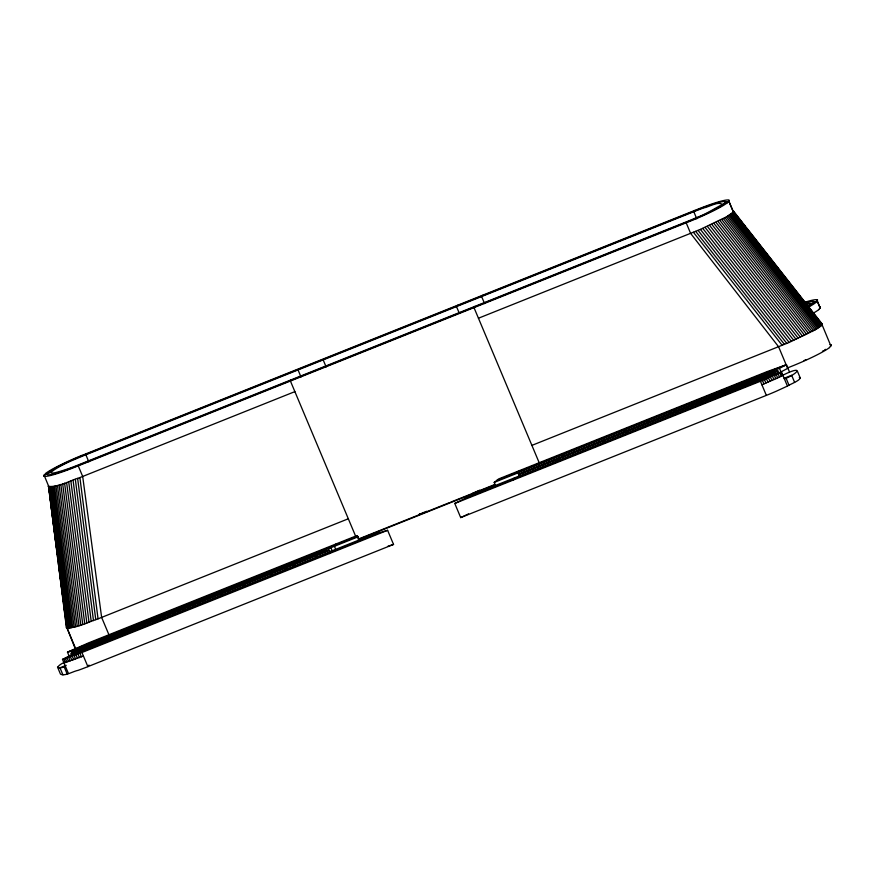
<?xml version="1.0" encoding="UTF-8"?>
<svg xmlns="http://www.w3.org/2000/svg" width="875" height="875" viewBox="0 0 875 875"><rect width="100%" height="100%" fill="white"/><g stroke="black" fill="none" stroke-linecap="round" stroke-linejoin="round"><path stroke-width="1.31" d="M64.52 662.298C56.175 665.984 55.256 670.283 65.483 666.477M784.459 379.028L781.495 371.952L776.103 373.275L474.141 494.003L454.77 503.453L460.698 517.584L766.358 395.38A37.034 3.938 -22.8 0 0 776.409 391.169L787.434 386.083L784.459 379.028C800.209 372.466 802.802 365.137 782.469 375.408L779.494 368.342L786.472 364.722L789.425 371.788M787.434 386.083C789.097 384.705 803.097 379.4 799.302 377.388M721.82 204.083C717.686 201.425 708.958 206.97 703.719 207.933A37.778 4.014 -22.8 0 0 693.798 211.706L85.859 454.77A37.778 4.014 -22.8 0 0 75.589 459.069C62.147 464.166 31.927 481.217 69.169 468.409A37.778 4.014 -22.8 0 0 79.089 464.625L687.017 221.572A37.778 4.014 -22.8 0 0 697.298 217.273C708.531 213.205 718.178 205.931 728.908 201.217L729.028 200.331M807.472 306.163L810.283 303.188L805.798 303.505M348.327 518.777L98.044 618.844C87.795 622.125 77.339 628.195 66.456 627.867L48.497 485.636M75.261 648.812L66.642 626.894L66.456 627.867M818.737 309.63L820.389 307.223A38.85 4.123 -22.8 0 0 819.777 306.895M820.991 323.619L822.227 323.958L822.052 324.931L816.517 329.098L789.163 342.442L531.902 445.386M336.033 543.955L334.425 546.295L335.913 549.828M512.947 480.189L514.544 477.848M78.663 465.248L78.236 465.861L82.688 476.459L101.631 617.411L108.97 634.856M86.286 454.158L86.713 453.534M72.166 655.681L71.17 653.33L74.277 652.531L75.13 651.306L326.091 550.966L329.208 550.167L330.192 552.519L329.416 553.569M88.955 665.077L87.883 666.641A37.034 3.938 -22.8 0 1 78.181 670.327C73.062 671.267 64.531 676.692 60.473 674.111L57.509 667.034M63.164 659.225L106.05 642.075L110.425 639.428M113.816 634.495L118.202 631.837L357.186 536.298M291.266 379.794L290.423 381.03L355.655 536.233M298.889 368.703L298.047 369.939L301.011 377.005M323.761 358.761L323.17 359.888L326.145 366.953M457.603 305.255L456.488 306.589L458.97 312.473M106.05 642.075L282.177 571.648L286.552 569.002M289.942 564.08L294.328 561.433M474.841 306.403L473.998 307.628L539.23 462.831M482.464 295.312L481.622 296.538L484.586 303.603M330.192 552.453L331.034 551.217M686.602 222.184L686.175 222.797L690.627 233.395L778.586 346.752L787.489 367.948L793.363 365.586A38.85 4.123 -22.8 0 0 829.566 347.528M694.225 211.094L694.652 210.47M465.369 498.411L554.652 462.711L559.027 460.064M562.417 455.142L566.792 452.495L742.919 381.959L735.864 384.891M554.652 462.711L730.767 392.306L735.153 389.648M738.544 384.716L738.97 384.092M778.794 373.166L777.798 370.814L774.692 371.602L773.85 372.837L519.772 473.977L520.756 476.328M787.489 367.948L787.916 367.325M829.489 347.561L831.141 345.155M519.553 470.575L517.934 472.927L519.422 476.459M478.45 318.227L700.405 229.403L726.425 216.858L732.495 212.767L733.589 211.17L732.802 210.623L742.011 222.359M68.261 651.809L118.202 631.837M378.525 533.127L282.177 571.648M496.88 480.452L566.792 452.495M780.719 372.334L730.767 392.306M45.511 473.605L43.859 476.011M727.366 202.738L728.908 201.217L733.359 211.816L822.106 324.855L830.966 346.128M495.698 485.942L494.211 482.409L498.63 478.942L767.036 371.634L786.472 364.722M780.981 371.875L787.948 368.255M62.508 659.422L69.475 655.802L371.448 535.062L387.603 530.305L393.542 544.425L87.883 666.641L81.933 652.509L62.508 659.422L68.458 673.542M75.13 651.306L71.17 653.33L329.208 550.167L74.277 652.531M72.198 654.927L68.972 655.714L67.473 652.192L88.55 642.895L356.945 535.587L357.941 537.939M454.77 503.453L760.43 381.248L781.495 371.952M760.43 381.248L761.906 384.781L782.972 375.495M460.698 517.584L462.908 516.567A77.831 8.269 -22.8 0 0 468.552 513.887M479.653 490.186L471.833 493.686M47.534 473.67L43.98 475.114L51.067 472.259M810.228 303.909L817.305 301.044L817.425 300.158M81.638 455.58L699.705 208.458A38.85 4.123 -22.8 0 1 729.116 200.287M784.098 378.317L791.645 375.266L794.609 382.342M83.552 455.252L696.959 210A34.956 3.719 -22.8 0 1 725.506 202.606A34.956 3.719 -22.8 0 1 689.347 221.069L75.928 466.342A34.956 3.719 -22.8 0 1 47.381 473.736M48.202 486.358C58.723 487.495 69.737 480.605 79.898 477.575L294.875 391.628M742.93 382.069L785.805 364.919M67.473 652.192L72.866 650.869L358.148 536.802L359.111 540.203M494.211 482.409L779.494 368.342M774.692 371.602L519.772 473.977L777.798 370.814L773.85 372.837L774.834 375.189M420.23 513.887L419.158 514.314L419.967 514.052M421.312 513.45L426.738 511.284M358.914 538.847L449.444 502.655M450.702 502.152L494.703 484.553M358.488 539.47L495.545 484.673M81.933 652.509L387.603 530.305M64.006 662.944L83.431 656.042M66.216 665.328L59.97 667.8L62.934 674.866M725.353 202.672L728.842 201.305L733.305 211.892L822.052 324.931M813.75 302.498L817.305 301.044L820.269 308.109M562.844 454.519L559.737 455.317M734.727 390.272L737.833 389.473M558.6 460.688L561.706 459.889M290.369 563.456L287.262 564.255M114.242 633.872L111.136 634.659M286.136 569.625L289.242 568.827M109.998 640.052L113.105 639.253M425.381 512.181L427.088 511.569M393.542 544.425L391.595 545.07A77.831 8.269 -22.8 0 1 387.92 546.23M356.945 535.587L358.148 536.802M733.217 210.744L822.347 324.209M743.684 224.492L745.358 226.625M747.031 228.758L764.619 251.147M766.292 253.28L821.548 323.663M732.495 212.767L821.253 325.806M731.828 213.336L820.575 326.364M731.019 213.938L819.777 326.977M730.078 214.594L818.825 327.633M728.984 215.305L817.742 328.344M727.77 216.059L816.517 329.098M726.425 216.858L815.172 329.897M724.948 217.689L813.695 330.728M723.363 218.564L812.109 331.603M721.656 219.472L810.414 332.511M719.852 220.402L808.609 333.441M717.959 221.364L806.717 334.403M715.98 222.338L804.727 335.377M713.913 223.333L802.67 336.372M711.78 224.339L800.537 337.378M709.592 225.356L798.339 338.395M707.35 226.373L796.097 339.412M705.064 227.391L793.811 340.43M702.745 228.397L791.503 341.436M700.405 229.403L789.163 342.442M698.053 230.387L786.811 343.427M695.702 231.361L784.459 344.389M693.416 232.28L782.173 345.319M357.623 536.67L358.619 539.022M79.931 653.308L81.43 656.83M77.952 654.073L79.45 657.606M76.005 654.817L77.503 658.35M74.102 655.528L75.589 659.061M72.242 656.206L73.73 659.739M70.438 656.852L71.925 660.373M68.698 657.453L70.186 660.975M67.025 658.011L68.513 661.533M65.428 658.525L66.927 662.058M63.919 658.995L65.417 662.528M820.214 308.197L817.25 301.131L815.773 302.564A38.85 4.123 -22.8 0 1 808.905 306.917M813.477 313.611L814.461 315.962M797.409 371.219L800.373 378.284M786.078 378.219L789.042 385.284M693.798 211.706L696.773 218.772M761.906 384.781L766.358 395.38M741.617 383.491L742.613 385.842M735.459 385.952L736.455 388.303M719.611 392.295L720.595 394.647M713.453 394.756L714.438 397.108M697.594 401.089L698.578 403.452M691.436 403.55L692.42 405.913M675.577 409.894L676.561 412.245M669.419 412.355L670.403 414.717M647.402 421.159L648.386 423.511M625.384 429.964L626.38 432.316M603.367 438.769L604.362 441.12M330.892 547.706L332.38 551.239M315.044 554.039L316.028 556.402M293.027 562.844L294.011 565.195M271.009 571.648L271.994 574M248.992 580.453L249.977 582.805M242.834 582.914L243.819 585.266M226.975 589.247L227.97 591.609M220.817 591.708L221.812 594.07M198.8 600.512L199.795 602.875M176.783 609.317L177.778 611.669M154.766 618.122L155.761 620.473M85.859 454.77L88.834 461.836M44.538 476.219L48.431 485.712L66.719 628.053M66.577 626.981L75.491 648.167M72.866 650.869L73.861 653.22M779.811 372.772L781.288 376.316M778.05 373.614L779.527 377.147M776.223 374.456L777.7 378M774.353 375.32L775.83 378.853M772.428 376.173L773.905 379.717M770.47 377.038L771.947 380.581M768.491 377.902L769.967 381.434M766.478 378.755L767.955 382.287M764.466 379.597L765.942 383.141M762.442 380.428L763.919 383.961M64.17 666.837L67.134 673.914M79.898 477.575L98.044 618.844M77.634 478.472L95.78 619.741M75.337 479.358L93.483 620.627M73.073 480.222L91.219 621.48M70.864 481.031L89.009 622.3M68.709 481.808L86.855 623.077M66.62 482.541L84.766 623.809M64.608 483.23L82.753 624.498M62.672 483.864L80.817 625.133M60.834 484.444L78.98 625.713M59.095 484.969L77.241 626.237M57.455 485.439L75.611 626.708M55.945 485.844L74.091 627.113M54.545 486.194L72.691 627.462M53.277 486.478L71.422 627.736M52.139 486.697L70.284 627.955M51.133 486.839L69.278 628.108M50.269 486.927L68.414 628.195M49.558 486.948L67.703 628.217M48.989 486.905L67.134 628.163M48.836 488.327L49.361 492.363M49.7 495.053L50.389 500.434M50.739 503.125L52.981 520.614M53.331 523.305L53.845 527.341M54.195 530.031L54.709 534.067M55.059 536.758L55.573 540.794M55.923 543.484L56.438 547.52M56.788 550.211L57.302 554.247M57.652 556.938L58.166 560.973M58.516 563.664L59.03 567.7M59.38 570.391L59.894 574.427M60.244 577.117L60.758 581.153M61.108 583.844L61.622 587.88M61.972 590.57L62.486 594.606M63.011 598.642L63.35 601.333M63.7 604.023L65.253 616.131M65.603 618.822L66.117 622.858M358.444 539.12L358.498 539.678M47.469 473.594A34.956 3.719 -22.8 0 1 83.628 455.131M825.453 349.344A34.956 3.719 -22.8 0 1 824.589 349.945M823.594 350.58A34.956 3.719 -22.8 0 1 822.489 351.269M806.072 359.647A34.956 3.719 -22.8 0 1 804.048 360.566M830.036 344.652A38.85 4.123 -22.8 0 1 831.327 344.969M727.453 202.705A38.85 4.123 -22.8 0 1 691.261 220.752L73.183 467.873A38.85 4.123 -22.8 0 1 43.772 476.044M45.522 473.495A38.85 4.123 -22.8 0 1 81.725 455.448M805.645 302.717A34.956 3.719 -22.8 0 1 813.903 302.433A34.956 3.719 -22.8 0 1 808.773 306.272M805 302.181A38.85 4.123 -22.8 0 1 817.611 299.972M818.825 309.597A38.85 4.123 -22.8 0 1 813.356 313.141"/></g></svg>
